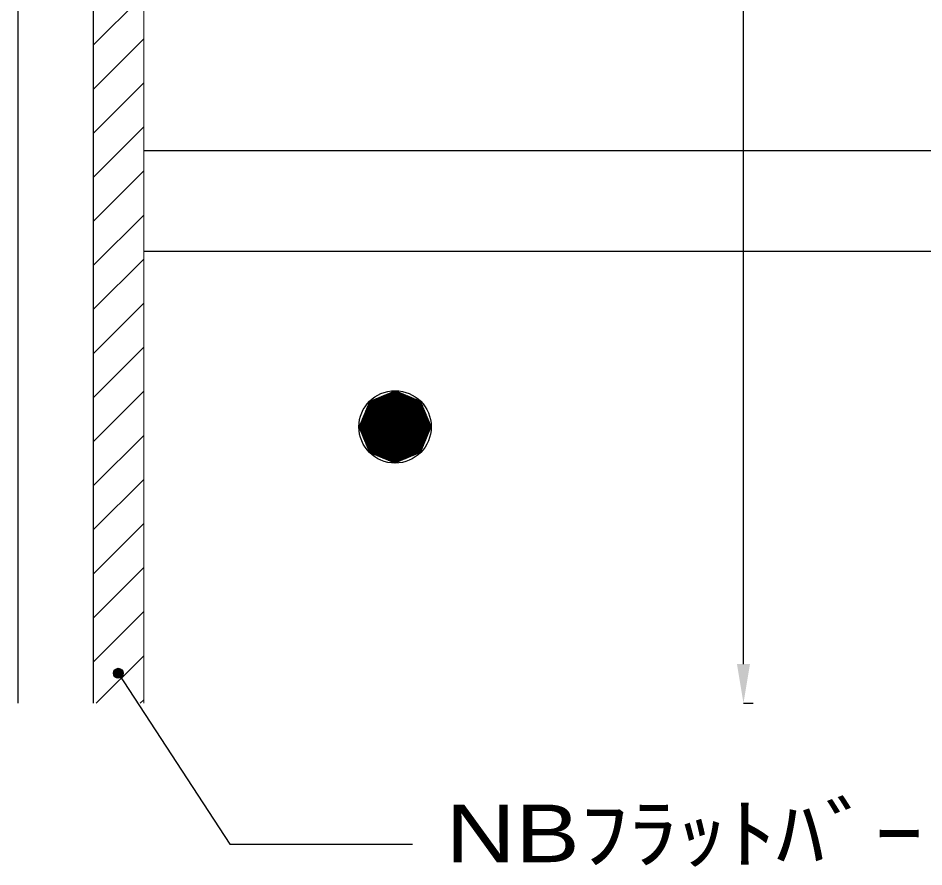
# Model space of a CAD drawing. Units: millimetres, scale not verified. Extents: x -122 to 111, y -112 to 112.
# Drawn here: x -107.41 to -61.27, y -112.19 to -68.95 of the extents above; entities that cross this region are included whole.
import ezdxf
from ezdxf.enums import TextEntityAlignment as Align

# ---------------------------------------------------------------- set-up
doc = ezdxf.new("R2010")
doc.units = ezdxf.units.MM
doc.header["$LTSCALE"] = 0.1
doc.layers.add('0-0_寸法線', color=6, linetype='Continuous')
doc.layers.add('0-1_Z_O-文字', color=134, linetype='Continuous')
doc.layers.add('0-2_ハッチング', color=30, linetype='Continuous', lineweight=18)
doc.styles.add('HGPｺﾞｼｯｸM', font='')
doc.styles.get('HGPｺﾞｼｯｸM').set_extended_font_data('HGPｺﾞｼｯｸM')

msp = doc.modelspace()

# ---------------------------------------------------------------- linework, layer by layer
at = {"layer": '0-0_寸法線'}
for p, q in [((-101.0077, -75.6931), (111.4723, -75.6931)), ((-101.0077, -80.8131), (111.4723, -80.8131)), ((-86.5489, -90.2182), (-88.6528, -88.1143)), ((-86.5448, -90.2082), (-88.6428, -88.1102)), ((-86.5406, -90.1982), (-88.6328, -88.106)), ((-86.5365, -90.1882), (-88.6228, -88.1019)), ((-86.5323, -90.1782), (-88.6128, -88.0977)), ((-86.5282, -90.1682), (-88.6028, -88.0936)), ((-86.524, -90.1582), (-88.5928, -88.0895)), ((-86.5199, -90.1482), (-88.5828, -88.0853)), ((-86.5158, -90.1382), (-88.5728, -88.0812)), ((-86.5116, -90.1282), (-88.5628, -88.077)), ((-86.5075, -90.1182), (-88.5528, -88.0729)), ((-86.5033, -90.1082), (-88.5428, -88.0687)), ((-86.4992, -90.0982), (-88.5328, -88.0646)), ((-86.495, -90.0882), (-88.5228, -88.0605)), ((-86.4909, -90.0782), (-88.5128, -88.0563)), ((-86.4868, -90.0682), (-88.5028, -88.0522)), ((-86.4826, -90.0582), (-88.4928, -88.048)), ((-86.4785, -90.0482), (-88.4828, -88.0439)), ((-86.4743, -90.0382), (-88.4728, -88.0397)), ((-86.4702, -90.0282), (-88.4628, -88.0356)), ((-86.4661, -90.0182), (-88.4528, -88.0315)), ((-86.4619, -90.0082), (-88.4428, -88.0273)), ((-86.4578, -89.9982), (-88.4328, -88.0232)), ((-86.4536, -89.9882), (-88.4228, -88.019)), ((-86.4495, -89.9782), (-88.4128, -88.0149)), ((-86.4453, -89.9682), (-88.4028, -88.0107)), ((-86.4412, -89.9582), (-88.3928, -88.0066)), ((-86.4371, -89.9482), (-88.3828, -88.0025)), ((-86.4329, -89.9382), (-88.3728, -87.9983)), ((-86.4288, -89.9282), (-88.3628, -87.9942)), ((-86.4246, -89.9182), (-88.3528, -87.99)), ((-86.4205, -89.9082), (-88.3428, -87.9859)), ((-86.4163, -89.8982), (-88.3328, -87.9818)), ((-86.4122, -89.8882), (-88.3228, -87.9776)), ((-86.4081, -89.8782), (-88.3128, -87.9735)), ((-86.4039, -89.8682), (-88.3028, -87.9693)), ((-86.3998, -89.8582), (-88.2928, -87.9652)), ((-86.3956, -89.8482), (-88.2828, -87.961)), ((-86.3915, -89.8382), (-88.2728, -87.9569)), ((-86.3874, -89.8282), (-88.2628, -87.9528)), ((-86.3832, -89.8182), (-88.2528, -87.9486)), ((-86.3791, -89.8082), (-88.2428, -87.9445)), ((-86.3749, -89.7982), (-88.2328, -87.9403)), ((-86.3708, -89.7882), (-88.2228, -87.9362)), ((-86.3666, -89.7782), (-88.2128, -87.932)), ((-86.3694, -89.7613), (-88.1959, -87.9348)), ((-86.3794, -89.7372), (-88.1718, -87.9448)), ((-86.3894, -89.713), (-88.1476, -87.9548)), ((-86.3994, -89.6889), (-88.1235, -87.9648)), ((-86.4094, -89.6648), (-88.0993, -87.9748)), ((-86.4194, -89.6406), (-88.0752, -87.9848)), ((-86.4294, -89.6165), (-88.0511, -87.9948)), ((-86.4394, -89.5923), (-88.0269, -88.0048)), ((-86.4494, -89.5682), (-88.0028, -88.0148)), ((-86.4594, -89.544), (-87.9786, -88.0248)), ((-86.4694, -89.5199), (-87.9545, -88.0348)), ((-86.4794, -89.4958), (-87.9304, -88.0448)), ((-86.4894, -89.4716), (-87.9062, -88.0548)), ((-86.4994, -89.4475), (-87.8821, -88.0648)), ((-86.5094, -89.4233), (-87.8579, -88.0748)), ((-86.5194, -89.3992), (-87.8338, -88.0848)), ((-86.5294, -89.375), (-87.8096, -88.0948)), ((-86.5394, -89.3509), (-87.7855, -88.1048)), ((-86.5494, -89.3268), (-87.7614, -88.1148)), ((-87.0062, -91.1186), (-89.5532, -88.5716)), ((-86.9962, -91.1145), (-89.5491, -88.5616)), ((-86.9862, -91.1103), (-89.5449, -88.5516)), ((-86.9762, -91.1062), (-89.5408, -88.5416)), ((-86.9662, -91.1021), (-89.5367, -88.5316)), ((-86.9562, -91.0979), (-89.5325, -88.5216)), ((-86.9462, -91.0938), (-89.5284, -88.5116)), ((-86.9362, -91.0896), (-89.5242, -88.5016)), ((-86.9262, -91.0855), (-89.5201, -88.4916)), ((-86.9162, -91.0813), (-89.5159, -88.4816)), ((-86.9062, -91.0772), (-89.5118, -88.4716)), ((-86.901, -91.0682), (-89.5028, -88.4664)), ((-86.8968, -91.0582), (-89.4928, -88.4622)), ((-86.8927, -91.0482), (-89.4828, -88.4581)), ((-86.8886, -91.0382), (-89.4728, -88.454)), ((-86.8844, -91.0282), (-89.4628, -88.4498)), ((-86.8803, -91.0182), (-89.4528, -88.4457)), ((-86.8761, -91.0082), (-89.4428, -88.4415)), ((-86.872, -90.9982), (-89.4328, -88.4374)), ((-86.8678, -90.9882), (-89.4228, -88.4332)), ((-86.8637, -90.9782), (-89.4128, -88.4291)), ((-86.8596, -90.9682), (-89.4028, -88.425)), ((-86.8554, -90.9582), (-89.3928, -88.4208)), ((-86.8513, -90.9482), (-89.3828, -88.4167)), ((-86.8471, -90.9382), (-89.3728, -88.4125)), ((-86.843, -90.9282), (-89.3628, -88.4084)), ((-86.8388, -90.9182), (-89.3528, -88.4043)), ((-86.8347, -90.9082), (-89.3428, -88.4001)), ((-86.8306, -90.8982), (-89.3328, -88.396)), ((-86.8264, -90.8882), (-89.3228, -88.3918)), ((-86.8223, -90.8782), (-89.3128, -88.3877)), ((-86.8181, -90.8682), (-89.3028, -88.3835)), ((-86.814, -90.8582), (-89.2928, -88.3794)), ((-86.8099, -90.8482), (-89.2828, -88.3753)), ((-86.8057, -90.8382), (-89.2728, -88.3711)), ((-86.8016, -90.8282), (-89.2628, -88.367)), ((-86.7974, -90.8182), (-89.2528, -88.3628)), ((-86.7933, -90.8082), (-89.2428, -88.3587)), ((-86.7891, -90.7982), (-89.2328, -88.3545)), ((-86.785, -90.7882), (-89.2228, -88.3504)), ((-86.7809, -90.7782), (-89.2128, -88.3463)), ((-86.7767, -90.7682), (-89.2028, -88.3421)), ((-86.7726, -90.7582), (-89.1928, -88.338)), ((-86.7684, -90.7482), (-89.1828, -88.3338)), ((-86.7643, -90.7382), (-89.1728, -88.3297)), ((-86.7601, -90.7282), (-89.1628, -88.3256)), ((-86.756, -90.7182), (-89.1528, -88.3214)), ((-86.7519, -90.7082), (-89.1428, -88.3173)), ((-86.7477, -90.6982), (-89.1328, -88.3131)), ((-86.7436, -90.6882), (-89.1228, -88.309)), ((-86.7394, -90.6782), (-89.1128, -88.3048)), ((-86.7353, -90.6682), (-89.1028, -88.3007)), ((-86.7311, -90.6582), (-89.0928, -88.2966)), ((-86.727, -90.6482), (-89.0828, -88.2924)), ((-86.7229, -90.6382), (-89.0728, -88.2883)), ((-86.7187, -90.6282), (-89.0628, -88.2841)), ((-86.7146, -90.6182), (-89.0528, -88.28)), ((-86.7104, -90.6082), (-89.0428, -88.2758)), ((-86.7063, -90.5982), (-89.0328, -88.2717)), ((-86.7022, -90.5882), (-89.0228, -88.2676)), ((-86.698, -90.5782), (-89.0128, -88.2634)), ((-86.6939, -90.5682), (-89.0028, -88.2593)), ((-86.6897, -90.5582), (-88.9928, -88.2551)), ((-86.6856, -90.5482), (-88.9828, -88.251)), ((-86.6814, -90.5382), (-88.9728, -88.2469)), ((-86.6773, -90.5282), (-88.9628, -88.2427)), ((-86.6732, -90.5182), (-88.9528, -88.2386)), ((-86.669, -90.5082), (-88.9428, -88.2344)), ((-86.6649, -90.4982), (-88.9328, -88.2303)), ((-86.6607, -90.4882), (-88.9228, -88.2261)), ((-86.6566, -90.4782), (-88.9128, -88.222)), ((-86.6524, -90.4682), (-88.9028, -88.2179)), ((-86.6483, -90.4582), (-88.8928, -88.2137)), ((-86.6442, -90.4482), (-88.8828, -88.2096)), ((-86.64, -90.4382), (-88.8728, -88.2054)), ((-86.6359, -90.4282), (-88.8628, -88.2013)), ((-86.6317, -90.4182), (-88.8528, -88.1971)), ((-86.6276, -90.4082), (-88.8428, -88.193)), ((-86.6235, -90.3982), (-88.8328, -88.1889)), ((-86.6193, -90.3882), (-88.8228, -88.1847)), ((-86.6152, -90.3782), (-88.8128, -88.1806)), ((-86.611, -90.3682), (-88.8028, -88.1764)), ((-86.6069, -90.3582), (-88.7928, -88.1723)), ((-86.6027, -90.3482), (-88.7828, -88.1682)), ((-86.5986, -90.3382), (-88.7728, -88.164)), ((-86.5945, -90.3282), (-88.7628, -88.1599)), ((-86.5903, -90.3182), (-88.7528, -88.1557)), ((-86.5862, -90.3082), (-88.7428, -88.1516)), ((-86.582, -90.2982), (-88.7328, -88.1474)), ((-86.5779, -90.2882), (-88.7228, -88.1433)), ((-86.5737, -90.2782), (-88.7128, -88.1392)), ((-86.5696, -90.2682), (-88.7028, -88.135)), ((-86.5655, -90.2582), (-88.6928, -88.1309)), ((-86.5613, -90.2482), (-88.6828, -88.1267)), ((-86.5572, -90.2382), (-88.6728, -88.1226)), ((-86.553, -90.2282), (-88.6628, -88.1184)), ((-86.5594, -89.3026), (-87.7372, -88.1248)), ((-86.5694, -89.2785), (-87.7131, -88.1348)), ((-86.5794, -89.2543), (-87.6889, -88.1448)), ((-86.5894, -89.2302), (-87.6648, -88.1548)), ((-86.5994, -89.2061), (-87.6406, -88.1648)), ((-86.6094, -89.1819), (-87.6165, -88.1748)), ((-86.6194, -89.1578), (-87.5924, -88.1848)), ((-86.6294, -89.1336), (-87.5682, -88.1948)), ((-86.6394, -89.1095), (-87.5441, -88.2048)), ((-86.6494, -89.0853), (-87.5199, -88.2148)), ((-86.6594, -89.0612), (-87.4958, -88.2248)), ((-86.6694, -89.0371), (-87.4716, -88.2348)), ((-86.6794, -89.0129), (-87.4475, -88.2448)), ((-86.6894, -88.9888), (-87.4234, -88.2548)), ((-86.6994, -88.9646), (-87.3992, -88.2648)), ((-86.7094, -88.9405), (-87.3751, -88.2748)), ((-86.7194, -88.9163), (-87.3509, -88.2848)), ((-86.7294, -88.8922), (-87.3268, -88.2948)), ((-86.7394, -88.8681), (-87.3027, -88.3048)), ((-86.7494, -88.8439), (-87.2785, -88.3148)), ((-86.7594, -88.8198), (-87.2544, -88.3248)), ((-86.7694, -88.7956), (-87.2302, -88.3348)), ((-86.7794, -88.7715), (-87.2061, -88.3448)), ((-86.7894, -88.7474), (-87.1819, -88.3548)), ((-86.7994, -88.7232), (-87.1578, -88.3648)), ((-86.8094, -88.6991), (-87.1337, -88.3748)), ((-86.8194, -88.6749), (-87.1095, -88.3848)), ((-86.8294, -88.6508), (-87.0854, -88.3948)), ((-86.8394, -88.6266), (-87.0612, -88.4048)), ((-86.8494, -88.6025), (-87.0371, -88.4148)), ((-86.8594, -88.5784), (-87.0129, -88.4248)), ((-86.8694, -88.5542), (-86.9888, -88.4348)), ((-86.8794, -88.5301), (-86.9647, -88.4448)), ((-86.8894, -88.5059), (-86.9405, -88.4548)), ((-86.8994, -88.4818), (-86.9164, -88.4648)), ((-87.4662, -91.3092), (-89.7438, -89.0316)), ((-87.4562, -91.305), (-89.7396, -89.0216)), ((-87.4462, -91.3009), (-89.7355, -89.0116)), ((-87.4362, -91.2967), (-89.7313, -89.0016)), ((-87.4262, -91.2926), (-89.7272, -88.9916)), ((-87.4162, -91.2885), (-89.723, -88.9816)), ((-87.4062, -91.2843), (-89.7189, -88.9716)), ((-87.3962, -91.2802), (-89.7148, -88.9616)), ((-87.3862, -91.276), (-89.7106, -88.9516)), ((-87.3762, -91.2719), (-89.7065, -88.9416)), ((-87.3662, -91.2677), (-89.7023, -88.9316)), ((-87.3562, -91.2636), (-89.6982, -88.9216)), ((-87.3462, -91.2595), (-89.6941, -88.9116)), ((-87.3362, -91.2553), (-89.6899, -88.9016)), ((-87.3262, -91.2512), (-89.6858, -88.8916)), ((-87.3162, -91.247), (-89.6816, -88.8816)), ((-87.3062, -91.2429), (-89.6775, -88.8716)), ((-87.2962, -91.2387), (-89.6733, -88.8616)), ((-87.2862, -91.2346), (-89.6692, -88.8516)), ((-87.2762, -91.2305), (-89.6651, -88.8416)), ((-87.2662, -91.2263), (-89.6609, -88.8316)), ((-87.2562, -91.2222), (-89.6568, -88.8216)), ((-87.2462, -91.218), (-89.6526, -88.8116)), ((-87.2362, -91.2139), (-89.6485, -88.8016)), ((-87.2262, -91.2098), (-89.6443, -88.7916)), ((-87.2162, -91.2056), (-89.6402, -88.7816)), ((-87.2062, -91.2015), (-89.6361, -88.7716)), ((-87.1962, -91.1973), (-89.6319, -88.7616)), ((-87.1862, -91.1932), (-89.6278, -88.7516)), ((-87.1762, -91.189), (-89.6236, -88.7416)), ((-87.1662, -91.1849), (-89.6195, -88.7316)), ((-87.1562, -91.1808), (-89.6154, -88.7216)), ((-87.1462, -91.1766), (-89.6112, -88.7116)), ((-87.1362, -91.1725), (-89.6071, -88.7016)), ((-87.1262, -91.1683), (-89.6029, -88.6916)), ((-87.1162, -91.1642), (-89.5988, -88.6816)), ((-87.1062, -91.16), (-89.5946, -88.6716)), ((-87.0962, -91.1559), (-89.5905, -88.6616)), ((-87.0862, -91.1518), (-89.5864, -88.6516)), ((-87.0762, -91.1476), (-89.5822, -88.6416)), ((-87.0662, -91.1435), (-89.5781, -88.6316)), ((-87.0562, -91.1393), (-89.5739, -88.6216)), ((-87.0462, -91.1352), (-89.5698, -88.6116)), ((-87.0362, -91.1311), (-89.5656, -88.6016)), ((-87.0262, -91.1269), (-89.5615, -88.5916)), ((-87.0162, -91.1228), (-89.5574, -88.5816)), ((-87.9262, -91.4997), (-89.9343, -89.4916)), ((-87.9162, -91.4956), (-89.9302, -89.4816)), ((-87.9062, -91.4914), (-89.926, -89.4716)), ((-87.8962, -91.4873), (-89.9219, -89.4616)), ((-87.8862, -91.4831), (-89.9177, -89.4516)), ((-87.8762, -91.479), (-89.9136, -89.4416)), ((-87.8662, -91.4749), (-89.9094, -89.4316)), ((-87.8562, -91.4707), (-89.9053, -89.4216)), ((-87.8462, -91.4666), (-89.9012, -89.4116)), ((-87.8362, -91.4624), (-89.897, -89.4016)), ((-87.8262, -91.4583), (-89.8929, -89.3916)), ((-87.8162, -91.4541), (-89.8887, -89.3816)), ((-87.8062, -91.45), (-89.8846, -89.3716)), ((-87.7962, -91.4459), (-89.8804, -89.3616)), ((-87.7862, -91.4417), (-89.8763, -89.3516)), ((-87.7762, -91.4376), (-89.8722, -89.3416)), ((-87.7662, -91.4334), (-89.868, -89.3316)), ((-87.7562, -91.4293), (-89.8639, -89.3216)), ((-87.7462, -91.4251), (-89.8597, -89.3116)), ((-87.7362, -91.421), (-89.8556, -89.3016)), ((-87.7262, -91.4169), (-89.8515, -89.2916)), ((-87.7162, -91.4127), (-89.8473, -89.2816)), ((-87.7062, -91.4086), (-89.8432, -89.2716)), ((-87.6962, -91.4044), (-89.839, -89.2616)), ((-87.6862, -91.4003), (-89.8349, -89.2516)), ((-87.6762, -91.3961), (-89.8307, -89.2416)), ((-87.6662, -91.392), (-89.8266, -89.2316)), ((-87.6562, -91.3879), (-89.8225, -89.2216)), ((-87.6462, -91.3837), (-89.8183, -89.2116)), ((-87.6362, -91.3796), (-89.8142, -89.2016)), ((-87.6262, -91.3754), (-89.81, -89.1916)), ((-87.6162, -91.3713), (-89.8059, -89.1816)), ((-87.6062, -91.3672), (-89.8017, -89.1716)), ((-87.5962, -91.363), (-89.7976, -89.1616)), ((-87.5862, -91.3589), (-89.7935, -89.1516)), ((-87.5762, -91.3547), (-89.7893, -89.1416)), ((-87.5662, -91.3506), (-89.7852, -89.1316)), ((-87.5562, -91.3464), (-89.781, -89.1216)), ((-87.5462, -91.3423), (-89.7769, -89.1116)), ((-87.5362, -91.3382), (-89.7728, -89.1016)), ((-87.5262, -91.334), (-89.7686, -89.0916)), ((-87.5162, -91.3299), (-89.7645, -89.0816)), ((-87.5062, -91.3257), (-89.7603, -89.0716)), ((-87.4962, -91.3216), (-89.7562, -89.0616)), ((-87.4862, -91.3174), (-89.752, -89.0516)), ((-87.4762, -91.3133), (-89.7479, -89.0416)), ((-88.2062, -91.6157), (-90.0503, -89.7716)), ((-88.1962, -91.6115), (-90.0461, -89.7616)), ((-88.2281, -91.6079), (-90.0425, -89.7935)), ((-88.1862, -91.6074), (-90.042, -89.7516)), ((-88.1762, -91.6033), (-90.0378, -89.7416)), ((-88.1662, -91.5991), (-90.0337, -89.7316)), ((-88.2522, -91.5979), (-90.0325, -89.8176)), ((-88.1562, -91.595), (-90.0296, -89.7216)), ((-88.1462, -91.5908), (-90.0254, -89.7116)), ((-88.2764, -91.5879), (-90.0225, -89.8418)), ((-88.1362, -91.5867), (-90.0213, -89.7016)), ((-88.1262, -91.5825), (-90.0171, -89.6916)), ((-88.1162, -91.5784), (-90.013, -89.6816)), ((-88.3005, -91.5779), (-90.0125, -89.8659)), ((-88.1062, -91.5743), (-90.0089, -89.6716)), ((-88.0962, -91.5701), (-90.0047, -89.6616)), ((-88.3246, -91.5679), (-90.0025, -89.8901)), ((-88.0862, -91.566), (-90.0006, -89.6516)), ((-88.0762, -91.5618), (-89.9964, -89.6416)), ((-88.3488, -91.5579), (-89.9925, -89.9142)), ((-88.0662, -91.5577), (-89.9923, -89.6316)), ((-88.0562, -91.5536), (-89.9881, -89.6216)), ((-88.0462, -91.5494), (-89.984, -89.6116)), ((-88.3729, -91.5479), (-89.9825, -89.9383)), ((-88.0362, -91.5453), (-89.9799, -89.6016)), ((-88.0262, -91.5411), (-89.9757, -89.5916)), ((-88.0162, -91.537), (-89.9716, -89.5816)), ((-88.0062, -91.5328), (-89.9674, -89.5716)), ((-87.9962, -91.5287), (-89.9633, -89.5616)), ((-87.9862, -91.5246), (-89.9591, -89.5516)), ((-87.9762, -91.5204), (-89.955, -89.5416)), ((-87.9662, -91.5163), (-89.9509, -89.5316)), ((-87.9562, -91.5121), (-89.9467, -89.5216)), ((-87.9462, -91.508), (-89.9426, -89.5116)), ((-87.9362, -91.5038), (-89.9384, -89.5016)), ((-88.3971, -91.5379), (-89.9725, -89.9625)), ((-88.4212, -91.5279), (-89.9625, -89.9866)), ((-88.4454, -91.5179), (-89.9525, -90.0108)), ((-88.4695, -91.5079), (-89.9425, -90.0349)), ((-88.4936, -91.4979), (-89.9325, -90.059)), ((-88.5178, -91.4879), (-89.9225, -90.0832)), ((-88.5419, -91.4779), (-89.9125, -90.1073)), ((-88.5661, -91.4679), (-89.9025, -90.1315)), ((-88.5902, -91.4579), (-89.8925, -90.1556)), ((-88.6143, -91.4479), (-89.8825, -90.1798)), ((-88.6385, -91.4379), (-89.8725, -90.2039)), ((-88.6626, -91.4279), (-89.8625, -90.228)), ((-88.6868, -91.4179), (-89.8525, -90.2522)), ((-88.7109, -91.4079), (-89.8425, -90.2763)), ((-88.7351, -91.3979), (-89.8325, -90.3005)), ((-88.7592, -91.3879), (-89.8225, -90.3246)), ((-88.7833, -91.3779), (-89.8125, -90.3488)), ((-88.8075, -91.3679), (-89.8025, -90.3729)), ((-88.8316, -91.3579), (-89.7925, -90.397)), ((-88.8558, -91.3479), (-89.7825, -90.4212)), ((-88.8799, -91.3379), (-89.7725, -90.4453)), ((-88.9041, -91.3279), (-89.7625, -90.4695)), ((-88.9282, -91.3179), (-89.7525, -90.4936)), ((-88.9523, -91.3079), (-89.7425, -90.5177)), ((-88.9765, -91.2979), (-89.7325, -90.5419)), ((-89.0006, -91.2879), (-89.7225, -90.566)), ((-89.0248, -91.2779), (-89.7125, -90.5902)), ((-89.0489, -91.2679), (-89.7025, -90.6143)), ((-89.073, -91.2579), (-89.6925, -90.6385)), ((-89.0972, -91.2479), (-89.6825, -90.6626)), ((-89.1213, -91.2379), (-89.6725, -90.6867)), ((-89.1455, -91.2279), (-89.6625, -90.7109)), ((-89.1696, -91.2179), (-89.6525, -90.735)), ((-89.1938, -91.2079), (-89.6425, -90.7592)), ((-89.2179, -91.1979), (-89.6325, -90.7833)), ((-89.242, -91.1879), (-89.6225, -90.8075)), ((-89.2662, -91.1779), (-89.6125, -90.8316)), ((-89.2903, -91.1679), (-89.6025, -90.8557)), ((-89.3145, -91.1579), (-89.5925, -90.8799)), ((-89.3386, -91.1479), (-89.5825, -90.904)), ((-89.3628, -91.1379), (-89.5725, -90.9282)), ((-89.3869, -91.1279), (-89.5625, -90.9523)), ((-89.411, -91.1179), (-89.5525, -90.9764)), ((-89.4352, -91.1079), (-89.5425, -91.0006)), ((-89.4593, -91.0979), (-89.5325, -91.0247)), ((-89.4835, -91.0879), (-89.5225, -91.0489)), ((-89.5076, -91.0779), (-89.5125, -91.073))]:
    msp.add_line(p, q, dxfattribs=at)
at = {"layer": '0-0_寸法線', "color": 134}
for points in [[(-107.4077, -103.8531), (-107.4077, 97.1069), (111.4723, 97.1069)], [(-103.5677, -103.8531), (-103.5677, 93.2669), (111.4723, 93.2669)]]:
    msp.add_lwpolyline(points, dxfattribs=at)
at = {"layer": '0-0_寸法線'}
msp.add_circle((-88.2077, -89.7731), 1.8432, dxfattribs=at)
at = {"layer": '0-1_Z_O-文字'}
for p, q in [((-70.4635, -101.8531), (-70.4635, -24.442)), ((-102.3109, -102.5708), (-102.5536, -102.3281)), ((-102.2979, -102.5696), (-102.5525, -102.315)), ((-102.2879, -102.5655), (-102.5484, -102.305)), ((-102.2779, -102.5614), (-102.5442, -102.295)), ((-102.3351, -102.5608), (-102.5436, -102.3522)), ((-102.2679, -102.5572), (-102.5401, -102.285)), ((-102.2579, -102.5531), (-102.536, -102.275)), ((-102.3592, -102.5508), (-102.5336, -102.3763)), ((-102.2479, -102.5489), (-102.5318, -102.265)), ((-102.2379, -102.5448), (-102.5277, -102.255)), ((-102.3834, -102.5408), (-102.5236, -102.4005)), ((-102.2279, -102.5407), (-102.5235, -102.245)), ((-102.2179, -102.5365), (-102.5194, -102.235)), ((-102.2079, -102.5324), (-102.5152, -102.225)), ((-102.1979, -102.5282), (-102.5111, -102.215)), ((-102.1879, -102.5241), (-102.507, -102.205)), ((-102.1779, -102.5199), (-102.5028, -102.195)), ((-102.1679, -102.5158), (-102.4987, -102.185)), ((-102.1579, -102.5117), (-102.4945, -102.175)), ((-102.1479, -102.5075), (-102.4904, -102.165)), ((-102.1379, -102.5034), (-102.4862, -102.155)), ((-102.1286, -102.4986), (-102.4815, -102.1457)), ((-102.1244, -102.4886), (-102.4715, -102.1415)), ((-102.1203, -102.4786), (-102.4615, -102.1374)), ((-102.1161, -102.4686), (-102.4515, -102.1333)), ((-102.112, -102.4586), (-102.4415, -102.1291)), ((-102.1078, -102.4486), (-102.4315, -102.125)), ((-102.1037, -102.4386), (-102.4215, -102.1208)), ((-102.0996, -102.4286), (-102.4115, -102.1167)), ((-102.0954, -102.4186), (-102.4015, -102.1125)), ((-102.0913, -102.4086), (-102.3915, -102.1084)), ((-102.0871, -102.3986), (-102.3815, -102.1043)), ((-102.083, -102.3886), (-102.3715, -102.1001)), ((-102.0788, -102.3786), (-102.3615, -102.096)), ((-102.0747, -102.3686), (-102.3515, -102.0918)), ((-102.0706, -102.3586), (-102.3415, -102.0877)), ((-102.0664, -102.3486), (-102.3315, -102.0835)), ((-102.0623, -102.3386), (-102.3215, -102.0794)), ((-102.0581, -102.3286), (-102.3115, -102.0753)), ((-102.3058, -102.3229), (-96.6211, -111.0278)), ((-102.0601, -102.3125), (-102.2954, -102.0772)), ((-102.0701, -102.2884), (-102.2712, -102.0872)), ((-102.0801, -102.2642), (-102.2471, -102.0972)), ((-102.0901, -102.2401), (-102.2229, -102.1072)), ((-102.1001, -102.2159), (-102.1988, -102.1172)), ((-102.1101, -102.1918), (-102.1747, -102.1272)), ((-102.1201, -102.1676), (-102.1505, -102.1372)), ((-102.4075, -102.5308), (-102.5136, -102.4246)), ((-102.4316, -102.5208), (-102.5036, -102.4488)), ((-102.4558, -102.5108), (-102.4936, -102.4729)), ((-102.4799, -102.5008), (-102.4836, -102.4971)), ((-70.4635, -103.8531), (-69.9635, -103.8531)), ((-96.6211, -111.0278), (-87.3255, -111.0278))]:
    msp.add_line(p, q, dxfattribs=at)
msp.add_circle((-102.3058, -102.3229), 0.25, dxfattribs=at)
msp.add_solid([(-70.4635, -103.8531), (-70.7968, -101.8531), (-70.1302, -101.8531)], dxfattribs=at)
at = {"layer": '0-2_ハッチング'}
for p, q in [((-103.5677, -70.3126), (-101.0077, -67.7526)), ((-103.5677, -72.5577), (-101.0077, -69.9977)), ((-103.5677, -74.8027), (-101.0077, -72.2427)), ((-103.5677, -77.0478), (-101.0077, -74.4878)), ((-103.5677, -79.2929), (-101.0077, -76.7329)), ((-103.5677, -81.5379), (-101.0077, -78.9779)), ((-103.5677, -83.783), (-101.0077, -81.223)), ((-103.5677, -86.0281), (-101.0077, -83.4681)), ((-103.5677, -88.2731), (-101.0077, -85.7131)), ((-103.5677, -90.5182), (-101.0077, -87.9582)), ((-103.5677, -92.7633), (-101.0077, -90.2033)), ((-103.5677, -95.0083), (-101.0077, -92.4483)), ((-103.5677, -97.2534), (-101.0077, -94.6934)), ((-103.5677, -99.4984), (-101.0077, -96.9384)), ((-103.5677, -101.7435), (-101.0077, -99.1835)), ((-103.4323, -103.8531), (-101.0077, -101.4286)), ((-101.1872, -103.8531), (-101.0077, -103.6736))]:
    msp.add_line(p, q, dxfattribs=at)
msp.add_lwpolyline([(-101.0077, -103.8531), (-101.0077, 90.7069), (111.4723, 90.7069)], dxfattribs=at)

# ---------------------------------------------------------------- texts
at = {"layer": '0-1_Z_O-文字', "style": 'HGPｺﾞｼｯｸM', "width": 1.25}
msp.add_text('NBﾌﾗｯﾄﾊﾞｰ', height=2.933, dxfattribs=at).set_placement((-85.6187, -112.8294), align=Align.BOTTOM_LEFT)

doc.saveas('drawing.dxf')
